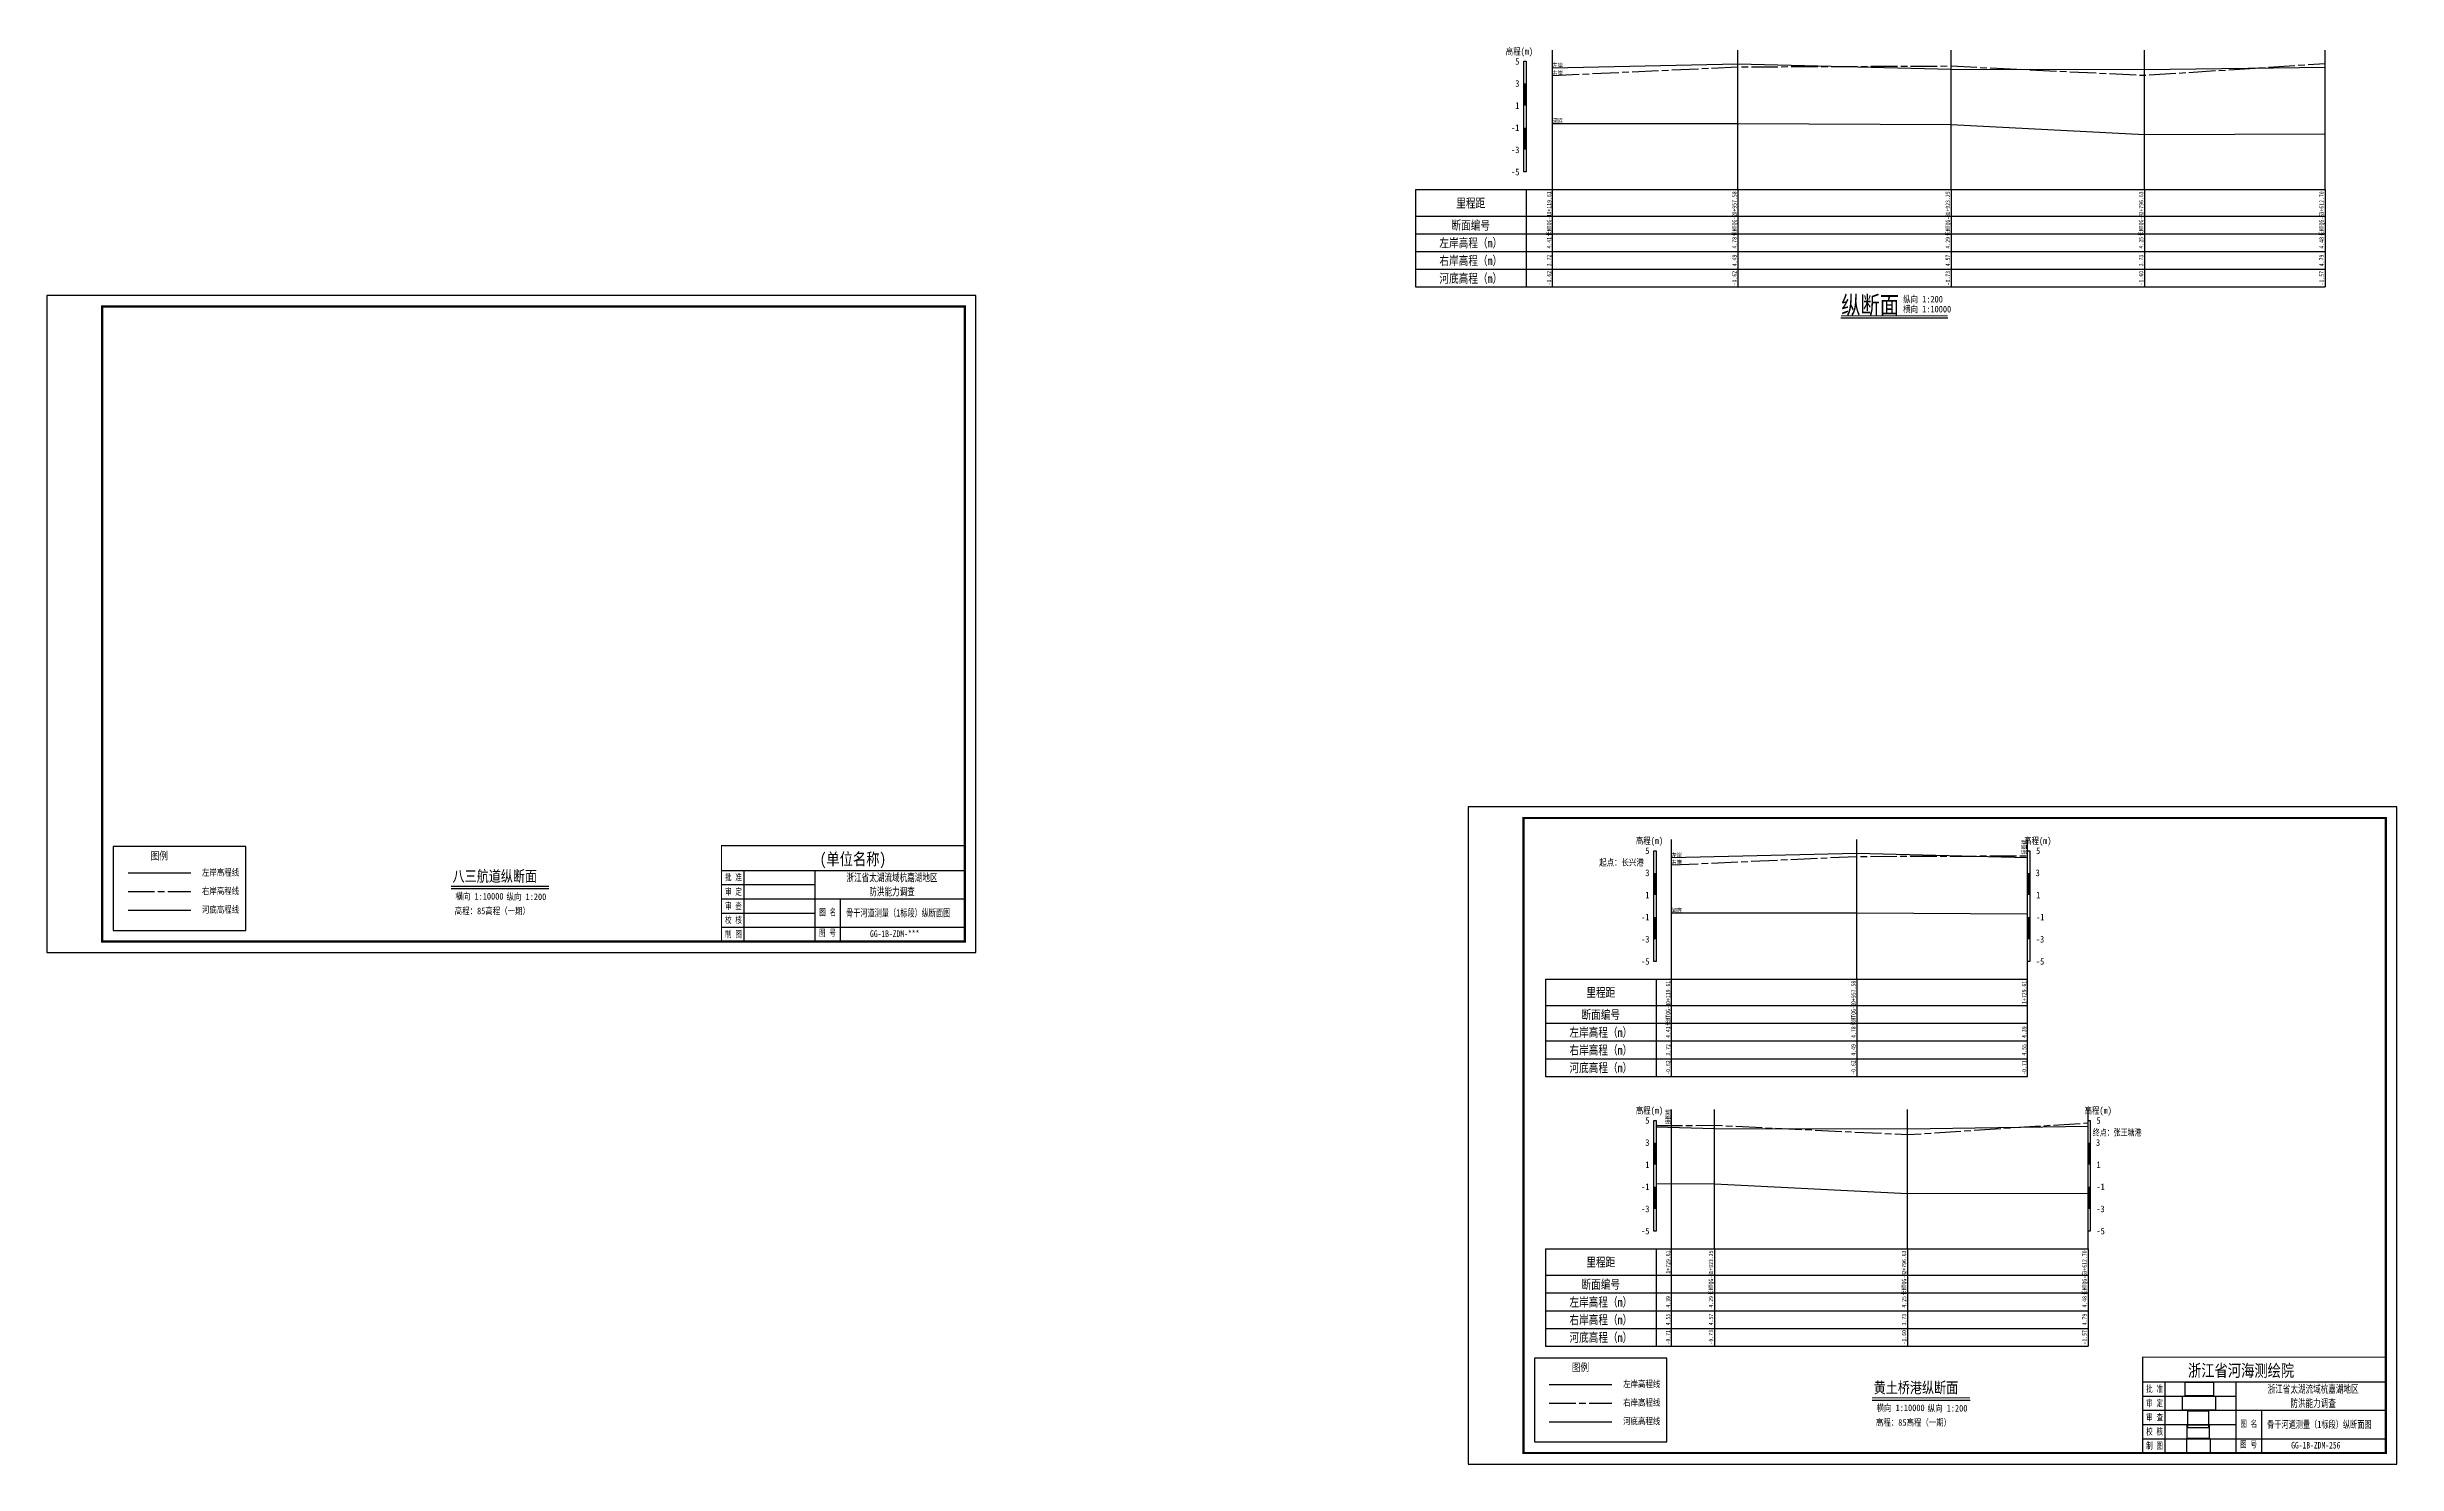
# Model space of a CAD drawing. Extents: x 529382 to 533790, y 3419625 to 3423811.
# Drawn here: x 532727 to 533790, y 3419625 to 3420265 of the extents above.
import ezdxf
from ezdxf.enums import TextEntityAlignment as Align

# ---------------------------------------------------------------- set-up
doc = ezdxf.new("R2010")
doc.units = 0
doc.header["$LTSCALE"] = 0.5
doc.linetypes.add('ACAD_ISO08W100', pattern=[36, 24, -3, 6, -3])
doc.layers.get('0').update_dxf_attribs({"linetype": 'CONTINUOUS'})
for name, color, linetype, lineweight in [('00右岸断面线', 5, 'ACAD_ISO08W100', 30), ('00左岸断面线', 6, 'CONTINUOUS', 30), ('00河底高程', 2, 'CONTINUOUS', 30), ('xxxx', 6, 'CONTINUOUS', 30)]:
    doc.layers.add(name, color=color, linetype=linetype, lineweight=lineweight)
for name, color, linetype in [('tab', 9, 'CONTINUOUS'), ('TEXT', 7, 'CONTINUOUS'), ('zdm1', 2, 'CONTINUOUS'), ('zh', 9, 'CONTINUOUS'), ('图框', 7, 'CONTINUOUS'), ('标注', 7, 'CONTINUOUS'), ('纵断面曲线名称', 7, 'CONTINUOUS'), ('高程标尺', 3, 'CONTINUOUS')]:
    doc.layers.add(name, color=color, linetype=linetype)
doc.styles.add('HZ', font='fangsong_GB2312.ttf', dxfattribs={"width": 0.8})
doc.styles.add('tk2', font='fangsong_GB2312.ttf', dxfattribs={"width": 0.8})
doc.styles.add('黑体2', font='simhei.ttf', dxfattribs={"width": 0.75, "height": 3})
picture_1 = doc.add_image_def('image1.tif', size_in_pixel=(413, 175))
picture_2 = doc.add_image_def('image2.tif', size_in_pixel=(364, 223))
picture_3 = doc.add_image_def('image3.tif', size_in_pixel=(379, 181))
picture_4 = doc.add_image_def('image4.tif', size_in_pixel=(244, 153))
picture_5 = doc.add_image_def('image5.tif', size_in_pixel=(332, 273))

# ---------------------------------------------------------------- blocks, each defined once
blk = doc.blocks.new('A$C0B9647FD')
at = {"lineweight": 100, "const_width": 0.5}
blk.add_lwpolyline([(0, 43.3), (-110, 43.3), (-110, 0), (0, 0), (0, 43.3)], dxfattribs=at)
at = {"layer": 'TEXT', "color": 0}
for p, q in [((-110, 32.1, 0), (0, 32.1, 0)), ((-99.9, 32.1, 0), (-99.9, 6.4, 0)), ((-67.8, 32.1, 0), (-67.8, 6.4, 0)), ((-110, 25.7, 0), (-67.8, 25.7, 0)), ((-110, 19.3, 0), (-67.8, 19.3, 0)), ((-110, 12.8, 0), (-67.8, 12.8, 0)), ((-67.8, 19.3, 0), (0, 19.3, 0)), ((-56.3, 19.3, 0), (-56.3, 0, 0)), ((-110, 6.4, 0), (0, 6.4, 0)), ((-99.9, 6.4, 0), (-99.9, 0, 0)), ((-67.8, 6.4, 0), (-67.8, 0, 0))]:
    blk.add_line(p, q, dxfattribs=at)
at = {"layer": 'TEXT', "color": 7, "ltscale": 8, "style": 'tk2'}
for tag, p, height, width in [('浙江省水利水电技术咨询中心', (-89.5, 34.5, 0), 5.5, 0.8), ('批准', (-108.4, 27.5, 0), 3, 0.7), ('审定', (-108.4, 21, 0), 3, 0.7), ('校 核', (-108.4, 8.2, 0), 3, 0.7), ('审 查', (-108.4, 14.6, 0), 3, 0.7), ('图名', (-65.8, 11.7, 0), 3, 0.7), ('制 图', (-108.4, 1.8, 0), 3, 0.7), ('图号', (-65.9, 2.4, 0), 3, 0.7)]:
    blk.add_attdef(tag, p, '', height=height, dxfattribs=dict(at, width=width))
at = {"layer": 'TEXT', "color": 0, "style": 'tk2', "width": 0.7}
for tag, height, p in [('浙江省太湖流域杭嘉湖地区', 3.5, (-32.9, 28.9, -206.7)), ('防洪能力调查', 3.5, (-32.9, 22.5, -206.7)), ('骨干河道测量（*标段）水系图', 3.3, (-30.1, 12.9, -206.7)), ('HJH-01', 3, (-31.7, 3.5, -206.7))]:
    blk.add_attdef(tag, text='', height=height, dxfattribs=at).set_placement(p, align=Align.MIDDLE_CENTER)
blk = doc.blocks.new('A$C72737839')
at = {"linetype": 'Continuous'}
blk.add_lwpolyline([(59.9, 0), (59.9, 37.9), (0, 37.9)], dxfattribs=at)
at = {"linetype": 'Continuous', "flags": 128}
for points in [[(0, 37.9), (0, 0)], [(0, 0), (59.9, 0)]]:
    blk.add_lwpolyline(points, dxfattribs=at)
at = {"layer": '00右岸断面线', "color": 5, "lineweight": 30}
blk.add_line((6.7, 17.5), (35, 17.5), dxfattribs=at)
at = {"layer": '00河底高程', "color": 2, "lineweight": 30}
blk.add_line((6.7, 9.1), (35, 9.1), dxfattribs=at)
at = {"layer": 'xxxx', "color": 6, "lineweight": 30}
blk.add_line((6.7, 26), (35, 26), dxfattribs=at)
at = {"layer": 'tab', "color": 0, "style": 'HZ', "width": 0.8}
blk.add_text('图例', height=3.5, dxfattribs=at).set_placement((20.8, 33.8), align=Align.MIDDLE)
at = {"layer": 'zdm1', "linetype": 'Continuous', "style": 'HZ', "width": 0.8}
for s, p in [('左岸高程线', (48.5, 26.3)), ('右岸高程线', (48.5, 17.9)), ('河底高程线', (48.5, 9.5))]:
    blk.add_text(s, height=3, dxfattribs=at).set_placement(p, align=Align.MIDDLE)

msp = doc.modelspace()

# ---------------------------------------------------------------- linework, layer by layer
at = {"layer": '00右岸断面线', "flags": 128}
for points in [[(533408.1, 3420252.3), (533491.9, 3420256.2), (533588.4, 3420256.6), (533675.8, 3420252.4), (533757.4, 3420257.7)], [(533461.9, 3419895.5), (533545.7, 3419899.3), (533622.9, 3419899.6)], [(533454.9, 3419777.7), (533481.3, 3419777.8), (533568.6, 3419773.6), (533650.2, 3419778.9), (533650.2, 3419778.9)]]:
    msp.add_lwpolyline(points, dxfattribs=at)
at = {"layer": '00左岸断面线', "flags": 128}
for points in [[(533408.1, 3420255.8), (533491.9, 3420257.6), (533588.4, 3420255.2), (533675.8, 3420255), (533757.4, 3420256.1)], [(533461.9, 3419898.9), (533545.7, 3419900.8), (533622.9, 3419898.8)], [(533454.9, 3419777.1), (533481.3, 3419776.4), (533568.6, 3419776.2), (533650.2, 3419777.4), (533650.2, 3419777.4)]]:
    msp.add_lwpolyline(points, dxfattribs=at)
at = {"layer": '00河底高程', "flags": 128}
for points in [[(533408.1, 3420230.6), (533491.9, 3420230.6), (533588.4, 3420230.1), (533675.8, 3420225.7), (533757.4, 3420225.9)], [(533461.9, 3419873.8), (533545.7, 3419873.8), (533622.9, 3419873.3)], [(533454.9, 3419751.5), (533481.3, 3419751.3), (533568.6, 3419747), (533650.2, 3419747.1), (533650.2, 3419747.1)]]:
    msp.add_lwpolyline(points, dxfattribs=at)
at = {"layer": 'tab'}
for p, q in [((533346.1, 3420200.7), (533757.4, 3420200.7)), ((533346.1, 3420200.7), (533346.1, 3420156.7)), ((533396.1, 3420200.7), (533396.1, 3420156.7)), ((533408.1, 3420156.7), (533408.1, 3420200.7)), ((533491.9, 3420200.7), (533491.9, 3420156.7)), ((533588.4, 3420200.7), (533588.4, 3420156.7)), ((533675.8, 3420200.7), (533675.8, 3420156.7)), ((533757.4, 3420200.7), (533757.4, 3420156.7)), ((533346.1, 3420188.7), (533757.4, 3420188.7)), ((533346.1, 3420180.7), (533757.4, 3420180.7)), ((533346.1, 3420172.7), (533757.4, 3420172.7)), ((533346.1, 3420164.7), (533757.4, 3420164.7)), ((533346.1, 3420156.7), (533757.4, 3420156.7)), ((533404.9, 3419843.9), (533622.9, 3419843.9)), ((533404.9, 3419843.9), (533404.9, 3419799.9)), ((533454.9, 3419843.9), (533454.9, 3419799.9)), ((533461.9, 3419799.9), (533461.9, 3419843.9)), ((533545.7, 3419843.9), (533545.7, 3419799.9)), ((533622.9, 3419799.9), (533622.9, 3419843.9)), ((533404.9, 3419831.9), (533622.9, 3419831.9)), ((533404.9, 3419823.9), (533622.9, 3419823.9)), ((533404.9, 3419815.9), (533622.9, 3419815.9)), ((533404.9, 3419807.9), (533622.9, 3419807.9)), ((533404.9, 3419799.9), (533622.9, 3419799.9)), ((533404.9, 3419722), (533650.2, 3419722)), ((533404.9, 3419722), (533404.9, 3419678)), ((533454.9, 3419722), (533454.9, 3419678)), ((533461.9, 3419678), (533461.9, 3419722)), ((533481.3, 3419722), (533481.3, 3419678)), ((533568.6, 3419722), (533568.6, 3419678)), ((533650.2, 3419722), (533650.2, 3419678)), ((533404.9, 3419710), (533650.2, 3419710)), ((533404.9, 3419702), (533650.2, 3419702)), ((533404.9, 3419694), (533650.2, 3419694)), ((533404.9, 3419686), (533650.2, 3419686)), ((533404.9, 3419678), (533650.2, 3419678))]:
    msp.add_line(p, q, dxfattribs=at)
at = {"layer": 'tab', "color": 9, "const_width": 0.5, "flags": 128}
msp.add_lwpolyline([(533538.5, 3420143.7), (533586.8, 3420143.7)], dxfattribs=at)
at = {"layer": 'tab', "color": 9, "flags": 128}
msp.add_lwpolyline([(533538.5, 3420142.7), (533586.8, 3420142.7)], dxfattribs=at)
at = {"layer": 'zh', "color": 6}
for p, q in [((533408.1, 3420200.7), (533408.1, 3420263.7)), ((533491.9, 3420200.7), (533491.9, 3420263.7)), ((533588.4, 3420200.7), (533588.4, 3420263.7)), ((533675.8, 3420200.7), (533675.8, 3420263.7)), ((533757.4, 3420200.7), (533757.4, 3420263.7)), ((533461.9, 3419843.9), (533461.9, 3419906.9)), ((533545.7, 3419843.9), (533545.7, 3419906.9)), ((533481.3, 3419722), (533481.3, 3419785)), ((533568.6, 3419722), (533568.6, 3419785)), ((533650.2, 3419722), (533650.2, 3419785))]:
    msp.add_line(p, q, dxfattribs=at)
at = {"layer": 'zh'}
for p, q in [((533622.9, 3419843.9), (533622.9, 3419906.9)), ((533461.9, 3419722), (533461.9, 3419785))]:
    msp.add_line(p, q, dxfattribs=at)
at = {"layer": '图框', "flags": 128}
for points in [[(532727.3, 3419855.9), (533147.3, 3419855.9), (533147.3, 3420152.9), (532727.3, 3420152.9)], [(533369.9, 3419624.7), (533789.9, 3419624.7), (533789.9, 3419921.7), (533369.9, 3419921.7)]]:
    msp.add_lwpolyline(points, close=True, dxfattribs=at)
at = {"layer": '图框', "const_width": 1, "flags": 128}
for points in [[(532752.3, 3419860.9), (533142.3, 3419860.9), (533142.3, 3420147.9), (532752.3, 3420147.9)], [(533394.9, 3419629.7), (533784.9, 3419629.7), (533784.9, 3419916.7), (533394.9, 3419916.7)]]:
    msp.add_lwpolyline(points, close=True, dxfattribs=at)
at = {"layer": '图框', "color": 0, "const_width": 0.5, "flags": 128}
for points in [[(532910, 3419885.8), (532954.3, 3419885.8)], [(533552.6, 3419654.6), (533596.9, 3419654.6)]]:
    msp.add_lwpolyline(points, dxfattribs=at)
at = {"layer": '图框', "color": 0, "flags": 128}
for points in [[(532910, 3419884.8), (532954.3, 3419884.8)], [(533552.6, 3419653.6), (533596.9, 3419653.6)]]:
    msp.add_lwpolyline(points, dxfattribs=at)
at = {"layer": '高程标尺', "flags": 128}
for points in [[(533395.1, 3420208.7), (533395.1, 3420258.7), (533396.1, 3420258.7), (533396.1, 3420208.7)], [(533453.9, 3419851.9), (533453.9, 3419901.9), (533454.9, 3419901.9), (533454.9, 3419851.9)], [(533622.9, 3419851.9), (533622.9, 3419901.9), (533623.9, 3419901.9), (533623.9, 3419851.9)], [(533453.9, 3419730), (533453.9, 3419780), (533454.9, 3419780), (533454.9, 3419730)], [(533650.2, 3419730), (533650.2, 3419780), (533651.2, 3419780), (533651.2, 3419730)]]:
    msp.add_lwpolyline(points, close=True, dxfattribs=at)
at = {"layer": '高程标尺'}
for points in [[(533395.1, 3420238.7), (533396.1, 3420238.7), (533395.1, 3420248.7), (533396.1, 3420248.7)], [(533395.1, 3420218.7), (533396.1, 3420218.7), (533395.1, 3420228.7), (533396.1, 3420228.7)], [(533453.9, 3419881.9), (533454.9, 3419881.9), (533453.9, 3419891.9), (533454.9, 3419891.9)], [(533622.9, 3419881.9), (533623.9, 3419881.9), (533622.9, 3419891.9), (533623.9, 3419891.9)], [(533453.9, 3419861.9), (533454.9, 3419861.9), (533453.9, 3419871.9), (533454.9, 3419871.9)], [(533622.9, 3419861.9), (533623.9, 3419861.9), (533622.9, 3419871.9), (533623.9, 3419871.9)], [(533453.9, 3419760), (533454.9, 3419760), (533453.9, 3419770), (533454.9, 3419770)], [(533650.2, 3419760), (533651.2, 3419760), (533650.2, 3419770), (533651.2, 3419770)], [(533453.9, 3419740), (533454.9, 3419740), (533453.9, 3419750), (533454.9, 3419750)], [(533650.2, 3419740), (533651.2, 3419740), (533650.2, 3419750), (533651.2, 3419750)]]:
    msp.add_solid(points, dxfattribs=at)

# ---------------------------------------------------------------- block references
at = {"layer": '图框', "linetype": 'Continuous'}
for p in [(532757.3, 3419865.9), (533399.9, 3419634.7)]:
    msp.add_blockref('A$C72737839', p, dxfattribs=at)
for p, values in [((533142.3, 3419860.9), {'图号': '图 号', '图名': '图 名', '批准': '批 准', '校 核': '校 核', '审 查': '审 查', '审定': '审 定', '制 图': '制 图', '浙江省水利水电技术咨询中心': '        (单位名称)', 'HJH-01': 'GG-1B-ZDM-***', '骨干河道测量（*标段）水系图': '骨干河道测量（1标段）纵断面图', '浙江省太湖流域杭嘉湖地区': '浙江省太湖流域杭嘉湖地区', '防洪能力调查': '防洪能力调查'}), ((533784.9, 3419629.7), {'图号': '图 号', '图名': '图 名', '批准': '批 准', '校 核': '校 核', '审 查': '审 查', '审定': '审 定', '制 图': '制 图', '浙江省水利水电技术咨询中心': '浙江省河海测绘院', 'HJH-01': 'GG-1B-ZDM-256', '骨干河道测量（*标段）水系图': '骨干河道测量（1标段）纵断面图', '浙江省太湖流域杭嘉湖地区': '浙江省太湖流域杭嘉湖地区', '防洪能力调查': '防洪能力调查'})]:
    msp.add_blockref('A$C0B9647FD', p, dxfattribs=at).add_auto_attribs(values)

# ---------------------------------------------------------------- texts
at = {"layer": 'tab', "color": 3, "style": 'HZ', "width": 0.8}
for s, height, p in [('里程距', 4, (533371.1, 3420194.7)), ('断面编号', 4, (533371.1, 3420184.7)), ('左岸高程（m）', 4, (533371.1, 3420176.7)), ('右岸高程（m）', 4, (533371.1, 3420168.7)), ('河底高程（m）', 4, (533371.1, 3420160.7)), ('纵断面', 8, (533551.7, 3420148.7)), ('里程距', 4, (533429.9, 3419837.9)), ('断面编号', 4, (533429.9, 3419827.9)), ('左岸高程（m）', 4, (533429.9, 3419819.9)), ('右岸高程（m）', 4, (533429.9, 3419811.9)), ('河底高程（m）', 4, (533429.9, 3419803.9)), ('里程距', 4, (533429.9, 3419716)), ('断面编号', 4, (533429.9, 3419706)), ('左岸高程（m）', 4, (533429.9, 3419698)), ('右岸高程（m）', 4, (533429.9, 3419690)), ('河底高程（m）', 4, (533429.9, 3419682))]:
    msp.add_text(s, height=height, dxfattribs=at).set_placement(p, align=Align.MIDDLE)
for s, p in [('0+119.61', (533408.1, 3420194.7)), ('0+957.58', (533491.9, 3420194.7)), ('1+923.25', (533588.4, 3420194.7)), ('2+796.63', (533675.8, 3420194.7)), ('3+612.70', (533757.4, 3420194.7)), ('长HTQG-1', (533408.1, 3420184.7)), ('长HTQG-2', (533491.9, 3420184.7)), ('长HTQG-3', (533588.4, 3420184.7)), ('长HTQG-4', (533675.8, 3420184.7)), ('长HTQG-5', (533757.4, 3420184.7)), ('4.41', (533408.1, 3420176.7)), ('4.78', (533491.9, 3420176.7)), ('4.29', (533588.4, 3420176.7)), ('4.25', (533675.8, 3420176.7)), ('4.48', (533757.4, 3420176.7)), ('3.72', (533408.1, 3420168.7)), ('4.49', (533491.9, 3420168.7)), ('4.57', (533588.4, 3420168.7)), ('3.73', (533675.8, 3420168.7)), ('4.79', (533757.4, 3420168.7)), ('-0.62', (533408.1, 3420160.7)), ('-0.62', (533491.9, 3420160.7)), ('-0.73', (533588.4, 3420160.7)), ('-1.60', (533675.8, 3420160.7)), ('-1.57', (533757.4, 3420160.7)), ('0+119.61', (533461.9, 3419837.9)), ('0+957.58', (533545.7, 3419837.9)), ('1+729.61', (533622.9, 3419837.9)), ('长HTQG-1', (533461.9, 3419827.9)), ('长HTQG-2', (533545.7, 3419827.9)), ('3.72', (533461.9, 3419811.9)), ('4.41', (533461.9, 3419819.9)), ('4.78', (533545.7, 3419819.9)), ('4.49', (533545.7, 3419811.9)), ('4.39', (533622.9, 3419819.9)), ('4.55', (533622.9, 3419811.9)), ('-0.62', (533461.9, 3419803.9)), ('-0.62', (533545.7, 3419803.9)), ('-0.71', (533622.9, 3419803.9)), ('1+729.61', (533461.9, 3419716)), ('1+923.25', (533481.3, 3419716)), ('2+796.63', (533568.6, 3419716)), ('3+612.70', (533650.2, 3419716)), ('长HTQG-3', (533481.3, 3419706)), ('长HTQG-4', (533568.6, 3419706)), ('长HTQG-5', (533650.2, 3419706)), ('4.39', (533461.9, 3419698)), ('4.29', (533481.3, 3419698)), ('4.25', (533568.6, 3419698)), ('4.48', (533650.2, 3419698)), ('4.55', (533461.9, 3419690)), ('4.57', (533481.3, 3419690)), ('3.73', (533568.6, 3419690)), ('4.79', (533650.2, 3419690)), ('-0.71', (533461.9, 3419682)), ('-0.73', (533481.3, 3419682)), ('-1.60', (533568.6, 3419682)), ('-1.57', (533650.2, 3419682))]:
    msp.add_text(s, height=2, rotation=90, dxfattribs=at).set_placement(p, align=Align.BOTTOM_CENTER)
for s, p in [('纵向 1:200', (533566.6, 3420149.7)), ('横向 1:10000', (533566.6, 3420145.2))]:
    msp.add_text(s, height=3, dxfattribs=at).set_placement(p)
at = {"layer": 'zh', "color": 3, "style": 'HZ', "width": 0.8}
for p in [(533622.9, 3419906.9), (533461.9, 3419785)]:
    msp.add_text('接图线', height=2, rotation=90, dxfattribs=at).set_placement(p, align=Align.BOTTOM_RIGHT)
at = {"layer": '图框', "color": 0, "style": 'HZ', "width": 0.8}
for s, p in [('八三航道纵断面', (532929.8, 3419890.5)), ('黄土桥港纵断面', (533572.4, 3419659.3))]:
    msp.add_text(s, height=5, dxfattribs=at).set_placement(p, align=Align.MIDDLE)
for s, p in [('高程：85高程（一期）', (532911.7, 3419873.2)), ('横向 1:10000', (532912, 3419879.8)), ('纵向 1:200', (532935.1, 3419879.6)), ('高程：85高程（一期）', (533554.3, 3419642)), ('横向 1:10000', (533554.6, 3419648.6)), ('纵向 1:200', (533577.7, 3419648.4))]:
    msp.add_text(s, height=3, dxfattribs=at).set_placement(p)
at = {"layer": '标注', "linetype": 'Continuous'}
for s, style, width, p in [('起点：长兴港 ', 'HZ', 0.8, (533440.2, 3419896.7)), ('终点：张王塘港 ', '黑体2', 0.75, (533664.3, 3419774.7))]:
    msp.add_text(s, height=3, dxfattribs=dict(at, style=style, width=width)).set_placement(p, align=Align.MIDDLE)
at = {"layer": '纵断面曲线名称', "color": 2, "style": 'HZ', "width": 0.8}
for p in [(533408.1, 3420255.8), (533461.9, 3419898.9)]:
    msp.add_text('左岸', height=2.1, dxfattribs=at).set_placement(p)
at = {"layer": '纵断面曲线名称', "color": 3, "style": 'HZ', "width": 0.8}
for p in [(533408.1, 3420252.3), (533461.9, 3419895.5)]:
    msp.add_text('右岸', height=2.1, dxfattribs=at).set_placement(p)
at = {"layer": '纵断面曲线名称', "color": 4, "style": 'HZ', "width": 0.8}
for p in [(533408.1, 3420230.6), (533461.9, 3419873.8)]:
    msp.add_text('河底', height=2.1, dxfattribs=at).set_placement(p)
at = {"layer": '高程标尺', "style": 'HZ', "width": 0.8}
for p in [(533393.1, 3420261.7), (533451.9, 3419904.9), (533627.5, 3419904.9), (533451.9, 3419783), (533654.8, 3419783)]:
    msp.add_text('高程(m)', height=3, dxfattribs=at).set_placement(p, align=Align.CENTER)
for s, p in [('5', (533393.1, 3420258.7)), ('3', (533393.1, 3420248.7)), ('1', (533393.1, 3420238.7)), ('-1', (533393.1, 3420228.7)), ('-3', (533393.1, 3420218.7)), ('-5', (533393.1, 3420208.7)), ('5', (533451.9, 3419901.9)), ('5', (533628.6, 3419901.9)), ('3', (533451.9, 3419891.9)), ('3', (533628.4, 3419891.9)), ('1', (533451.9, 3419881.9)), ('1', (533628.6, 3419881.9)), ('-1', (533451.9, 3419871.9)), ('-1', (533630.5, 3419871.9)), ('-3', (533451.9, 3419861.9)), ('-3', (533630.4, 3419861.9)), ('-5', (533451.9, 3419851.9)), ('-5', (533630.4, 3419851.9)), ('5', (533451.9, 3419780)), ('5', (533655.9, 3419780)), ('3', (533451.9, 3419770)), ('3', (533655.7, 3419770)), ('1', (533451.9, 3419760)), ('1', (533655.9, 3419760)), ('-1', (533451.9, 3419750)), ('-1', (533657.8, 3419750)), ('-3', (533451.9, 3419740)), ('-3', (533657.7, 3419740)), ('-5', (533451.9, 3419730)), ('-5', (533657.8, 3419730))]:
    msp.add_text(s, height=3, dxfattribs=at).set_placement(p, align=Align.MIDDLE_RIGHT)

# ---------------------------------------------------------------- pictures from other files: only their frames are drawn
at = {"linetype": 'Continuous'}
image = msp.add_image(picture_1, insert=(533692.9, 3419649, 0), size_in_units=(14.9, 6.31), dxfattribs=at)
image.dxf.flags = 15
image = msp.add_image(picture_3, insert=(533694.2, 3419655.5), size_in_units=(12.8, 6.12), dxfattribs=at)
image.dxf.flags = 15
image = msp.add_image(picture_5, insert=(533695.3, 3419641), size_in_units=(9.33, 7.67), dxfattribs=at)
image.dxf.flags = 15
image = msp.add_image(picture_2, insert=(533694.9, 3419629.7), size_in_units=(10.6, 6.51), dxfattribs=at)
image.dxf.flags = 15
image = msp.add_image(picture_4, insert=(533695, 3419636.2), size_in_units=(10, 6.28), dxfattribs=at)
image.dxf.flags = 15

doc.saveas('drawing.dxf')
